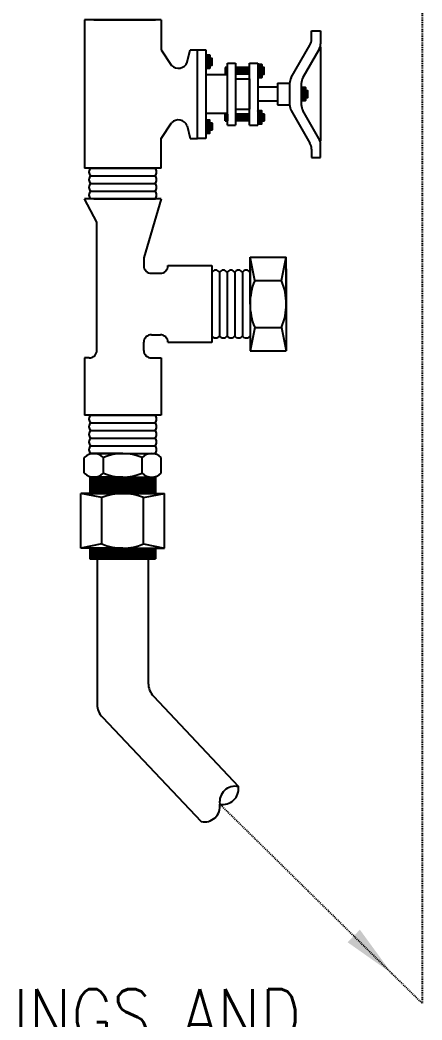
# Model space of a CAD drawing. Header units: inches. Extents: x 10198 to 13598, y 8611 to 9216.
# Drawn here: x 12513.8 to 12559, y 8807.9 to 8920.1 of the extents above; entities that cross this region are included whole.
import ezdxf

# ---------------------------------------------------------------- set-up
doc = ezdxf.new("R2010")
doc.units = ezdxf.units.IN
doc.header["$LTSCALE"] = 0.1
doc.header["$MEASUREMENT"] = 0
doc.linetypes.add('CENTER2', pattern=[1.125, 0.75, -0.125, 0.125, -0.125])
for name, color, linetype in [('DT-LTSO', 52, 'Continuous'), ('E-POWR-IDEN', 71, 'Continuous'), ('E-POWR-IDEN @ 48', 71, 'Continuous')]:
    doc.layers.add(name, color=color, linetype=linetype)
doc.styles.add('RomanS', font='romans.shx', dxfattribs={"width": 0.85})
doc.dimstyles.new('FH_Arrow_Leader', dxfattribs={"dimscale": 96, "dimtxt": 0.09375, "dimasz": 0.125, "dimexe": 0.0625, "dimexo": 0.0625, "dimgap": 0.09, "dimtad": 0, "dimtih": 1, "dimtoh": 1, "dimdec": 4, "dimzin": 0, "dimdsep": 46, "dimlunit": 4, "dimtxsty": 'RomanS', "dimcen": 0.09, "dimadec": 0, "dimazin": 0, "dimtfac": 1, "dimtdec": 4, "dimtofl": 0, "dimtmove": 0, "dimatfit": 3, "dimfxl": 1, "dimtolj": 1, "dimtzin": 0, "dimarcsym": 0})
pattern_1 = [(135, (-1566.33524, 9438.08902), (0.0942861661, 0.0942861661), [])]
pattern_2 = [(135, (1109.84596, 9338.27597), (0.0764055715, 0.0764055715), [])]
pattern_3 = [(135, (1104.95013, 9340.88683), (0.0764055715, 0.0764055715), [])]
pattern_4 = [(225, (1104.95013, 8482.6428), (0.0764055715, -0.0764055715), [])]
pattern_5 = [(135, (1099.11401, 9341.90999), (0.0764055715, 0.0764055715), [])]
pattern_6 = [(225, (1099.11401, 8481.61964), (0.0764055715, -0.0764055715), [])]

msp = doc.modelspace()

# ---------------------------------------------------------------- hatches: boundary and pattern name
at = {"layer": 'DT-LTSO'}
h = msp.add_hatch(dxfattribs=at)
h.set_pattern_fill('ANSI31', color=256, scale=0.86443, style=0)
h.set_pattern_definition(pattern_5)
h.paths.add_polyline_path([(12534.70434, 8916.12581), (12535.17144, 8916.12581), (12535.17144, 8914.67186), (12534.70434, 8914.67186)])
h = msp.add_hatch(dxfattribs=at)
h.set_pattern_fill('ANSI31', color=256, scale=0.86443, style=0)
h.set_pattern_definition(pattern_5)
h.paths.add_polyline_path([(12535.17144, 8915.77631), (12535.42305, 8915.77631), (12535.42305, 8915.02136), (12535.17144, 8915.02136)])
h = msp.add_hatch(dxfattribs=at)
h.set_pattern_fill('ANSI31', color=256, scale=0.86443, style=0)
h.set_pattern_definition(pattern_3)
h.paths.add_polyline_path([(12540.54047, 8915.10265), (12541.00756, 8915.10265), (12541.00756, 8913.6487), (12540.54047, 8913.6487)])
h = msp.add_hatch(dxfattribs=at)
h.set_pattern_fill('ANSI31', color=256, scale=0.86443, style=0)
h.set_pattern_definition([(135, (1100.83717, 9340.88683), (0.0764055715, 0.0764055715), [])])
h.paths.add_polyline_path([(12536.8946, 8914.75315), (12537.14622, 8914.75315), (12537.14622, 8913.9982), (12536.8946, 8913.9982)])
h = msp.add_hatch(dxfattribs=at)
h.set_pattern_fill('ANSI31', color=256, scale=1.066726, style=0)
h.set_pattern_definition(pattern_1)
h.paths.add_polyline_path([(12538.05994, 8914.75315), (12539.62674, 8914.75315), (12539.62674, 8913.9982), (12538.05994, 8913.9982)])
h = msp.add_hatch(dxfattribs=at)
h.set_pattern_fill('ANSI31', color=256, scale=0.86443, style=0)
h.set_pattern_definition(pattern_3)
h.paths.add_polyline_path([(12541.00756, 8914.75315), (12541.25917, 8914.75315), (12541.25917, 8913.9982), (12541.00756, 8913.9982)])
h = msp.add_hatch(dxfattribs=at)
h.set_pattern_fill('ANSI31', color=256, scale=0.86443, style=0)
h.set_pattern_definition(pattern_2)
h.paths.add_polyline_path([(12545.4363, 8912.49179), (12545.90339, 8912.49179), (12545.90339, 8911.03784), (12545.4363, 8911.03784)])
h = msp.add_hatch(dxfattribs=at)
h.set_pattern_fill('ANSI31', color=256, scale=0.86443, style=0)
h.set_pattern_definition(pattern_2)
h.paths.add_polyline_path([(12545.90339, 8912.14229), (12546.155, 8912.14229), (12546.155, 8911.38734), (12545.90339, 8911.38734)])
h = msp.add_hatch(dxfattribs=at)
h.set_pattern_fill('ANSI31', color=256, scale=0.86443, style=0)
h.set_pattern_definition([(225, (1100.83717, 8482.6428), (0.0764055715, -0.0764055715), [])])
h.paths.add_polyline_path([(12536.8946, 8908.77648), (12537.14622, 8908.77648), (12537.14622, 8909.53143), (12536.8946, 8909.53143)])
h = msp.add_hatch(dxfattribs=at)
h.set_pattern_fill('ANSI31', color=256, scale=1.066726, style=0)
h.set_pattern_definition([(135, (-1566.33524, 9432.8673), (0.0942861661, 0.0942861661), [])])
h.paths.add_polyline_path([(12538.05994, 8909.53143), (12539.62674, 8909.53143), (12539.62674, 8908.77648), (12538.05994, 8908.77648)])
h = msp.add_hatch(dxfattribs=at)
h.set_pattern_fill('ANSI31', color=256, scale=0.86443, style=0)
h.set_pattern_definition(pattern_4)
h.paths.add_polyline_path([(12540.54047, 8908.42698), (12541.00756, 8908.42698), (12541.00756, 8909.88093), (12540.54047, 8909.88093)])
h = msp.add_hatch(dxfattribs=at)
h.set_pattern_fill('ANSI31', color=256, scale=0.86443, style=0)
h.set_pattern_definition(pattern_4)
h.paths.add_polyline_path([(12541.00756, 8908.77648), (12541.25917, 8908.77648), (12541.25917, 8909.53143), (12541.00756, 8909.53143)])
h = msp.add_hatch(dxfattribs=at)
h.set_pattern_fill('ANSI31', color=256, scale=0.86443, style=0)
h.set_pattern_definition(pattern_6)
h.paths.add_polyline_path([(12534.70434, 8907.40382), (12535.17144, 8907.40382), (12535.17144, 8908.85777), (12534.70434, 8908.85777)])
h = msp.add_hatch(dxfattribs=at)
h.set_pattern_fill('ANSI31', color=256, scale=0.86443, style=0)
h.set_pattern_definition(pattern_6)
h.paths.add_polyline_path([(12535.17144, 8907.75332), (12535.42305, 8907.75332), (12535.42305, 8908.50827), (12535.17144, 8908.50827)])
h = msp.add_hatch(dxfattribs=at)
h.set_pattern_fill('ANSI31', color=256, scale=1.066726, style=0)
h.set_pattern_definition(pattern_1)
h.paths.add_polyline_path([(12521.70469, 8868.80861), (12525.38883, 8868.80861), (12528.95034, 8868.80861), (12529.07297, 8868.80861), (12529.07297, 8866.96165), (12525.38883, 8866.96165), (12521.70469, 8866.96165)])
h = msp.add_hatch(dxfattribs=at)
h.set_pattern_fill('ANSI31', color=256, scale=1.066726, style=0)
h.set_pattern_definition(pattern_1)
h.paths.add_polyline_path([(12521.70469, 8860.83243), (12525.38883, 8860.83243), (12529.07297, 8860.83243), (12529.07297, 8859.61264), (12521.70469, 8859.61264)])

# ---------------------------------------------------------------- linework, layer by layer
for p, q in [((12529.68987, 8920.08208), (12521.08779, 8920.08208)), ((12521.08779, 8920.08208), (12521.08779, 8903.44755)), ((12525.38883, 8920.08208), (12521.70469, 8920.08208)), ((12525.38883, 8920.08208), (12521.70469, 8920.08208)), ((12522.14406, 8920.08208), (12528.6336, 8920.08208)), ((12523.37141, 8920.08208), (12527.40625, 8920.08208)), ((12523.37141, 8920.08208), (12527.40625, 8920.08208)), ((12525.38883, 8920.08208), (12529.07297, 8920.08208)), ((12525.38883, 8920.08208), (12529.07297, 8920.08208)), ((12529.68987, 8920.08208), (12529.68987, 8916.74839)), ((12546.58804, 8917.92737), (12546.58804, 8918.86603)), ((12546.58804, 8918.86603), (12547.60001, 8918.86603)), ((12547.60001, 8918.86603), (12547.60001, 8917.41573)), ((12529.68987, 8916.74839), (12530.87617, 8914.9782)), ((12532.6208, 8915.33609), (12532.95238, 8916.74839)), ((12532.95238, 8916.74839), (12533.79062, 8916.74839)), ((12533.79062, 8906.78124), (12533.79062, 8916.74839)), ((12533.79062, 8916.74839), (12534.70434, 8916.74839)), ((12534.70434, 8916.74839), (12534.70434, 8906.78124)), ((12544.31018, 8913.61951), (12546.40679, 8917.25094)), ((12547.41876, 8916.7393), (12545.61755, 8913.61951)), ((12547.60001, 8917.05323), (12547.60001, 8906.4764)), ((12535.17144, 8916.12581), (12535.17144, 8914.67186)), ((12535.42305, 8915.02136), (12535.42305, 8915.77631)), ((12537.14622, 8908.27273), (12537.14622, 8915.2569)), ((12537.14622, 8915.2569), (12538.05994, 8915.2569)), ((12538.05994, 8915.2569), (12538.05994, 8908.27273)), ((12539.62674, 8908.27273), (12539.62674, 8915.2569)), ((12539.62674, 8915.2569), (12540.54047, 8915.2569)), ((12540.54047, 8915.2569), (12540.54047, 8908.27273)), ((12541.00756, 8915.10265), (12541.00756, 8913.6487)), ((12537.14622, 8913.91918), (12534.70434, 8913.91918)), ((12536.8946, 8914.75315), (12536.8946, 8913.9982)), ((12537.14622, 8913.9982), (12537.14622, 8914.75315)), ((12539.62674, 8914.75315), (12538.05994, 8914.75315)), ((12539.62674, 8913.9982), (12538.05994, 8913.9982)), ((12541.25917, 8913.9982), (12541.25917, 8914.75315)), ((12538.05994, 8913.4633), (12539.62674, 8913.4633)), ((12539.62674, 8913.4633), (12539.62674, 8910.06633)), ((12542.76587, 8912.97969), (12544.12893, 8912.97969)), ((12542.76587, 8912.97969), (12542.76587, 8910.54994)), ((12544.12893, 8912.94308), (12544.12893, 8910.58655)), ((12545.4363, 8912.94308), (12545.4363, 8910.58655)), ((12542.76587, 8912.54957), (12540.54047, 8912.54957)), ((12545.90339, 8912.49179), (12545.90339, 8911.03784)), ((12546.155, 8911.38734), (12546.155, 8912.14229)), ((12542.76587, 8910.98006), (12540.54047, 8910.98006)), ((12542.76587, 8910.54994), (12544.12893, 8910.54994)), ((12537.14622, 8909.61045), (12534.70434, 8909.61045)), ((12536.8946, 8908.77648), (12536.8946, 8909.53143)), ((12537.14622, 8909.53143), (12537.14622, 8908.77648)), ((12538.05994, 8910.06633), (12539.62674, 8910.06633)), ((12539.62674, 8909.53143), (12538.05994, 8909.53143)), ((12541.00756, 8908.42698), (12541.00756, 8909.88093)), ((12541.25917, 8909.53143), (12541.25917, 8908.77648)), ((12544.31018, 8909.91012), (12546.40679, 8906.27869)), ((12547.41876, 8906.79033), (12545.61755, 8909.91012)), ((12529.68987, 8906.78124), (12530.87617, 8908.55143)), ((12535.17144, 8907.40382), (12535.17144, 8908.85777)), ((12535.42305, 8908.50827), (12535.42305, 8907.75332)), ((12539.62674, 8908.77648), (12538.05994, 8908.77648)), ((12532.6208, 8908.19354), (12532.95238, 8906.78124)), ((12537.14622, 8908.27273), (12538.05994, 8908.27273)), ((12539.62674, 8908.27273), (12540.54047, 8908.27273)), ((12529.68987, 8903.44755), (12529.68987, 8906.78124)), ((12532.95238, 8906.78124), (12533.79062, 8906.78124)), ((12534.70434, 8906.78124), (12533.79062, 8906.78124)), ((12547.60001, 8904.6636), (12547.60001, 8906.1139)), ((12546.58804, 8905.60226), (12546.58804, 8904.6636)), ((12546.58804, 8904.6636), (12547.60001, 8904.6636)), ((12529.68987, 8903.44755), (12521.08779, 8903.44755)), ((12521.82732, 8903.44755), (12528.95034, 8903.44755)), ((12521.82732, 8903.44755), (12528.95034, 8903.44755)), ((12521.82732, 8903.44755), (12528.95034, 8903.44755)), ((12521.82732, 8902.58771), (12528.95034, 8902.58771)), ((12521.82732, 8902.58771), (12528.95034, 8902.58771)), ((12521.82732, 8902.58771), (12528.95034, 8902.58771)), ((12521.82732, 8901.72787), (12528.95034, 8901.72787)), ((12521.82732, 8901.72787), (12528.95034, 8901.72787)), ((12521.82732, 8901.72787), (12528.95034, 8901.72787)), ((12521.82732, 8900.86803), (12528.95034, 8900.86803)), ((12521.82732, 8900.86803), (12528.95034, 8900.86803)), ((12521.82732, 8900.86803), (12528.95034, 8900.86803)), ((12529.68987, 8900.00819), (12521.08779, 8900.00819)), ((12522.4869, 8897.39316), (12521.08779, 8900.00819)), ((12525.38883, 8900.00819), (12521.70469, 8900.00819)), ((12525.38883, 8900.00819), (12521.70469, 8900.00819)), ((12522.14406, 8900.00819), (12528.6336, 8900.00819)), ((12523.37141, 8900.00819), (12527.40625, 8900.00819)), ((12523.37141, 8900.00819), (12527.40625, 8900.00819)), ((12525.38883, 8900.00819), (12529.07297, 8900.00819)), ((12525.38883, 8900.00819), (12529.07297, 8900.00819)), ((12529.68987, 8900.00819), (12527.74504, 8893.40425)), ((12522.4869, 8883.91844), (12522.4869, 8897.39316)), ((12527.74504, 8893.40425), (12527.74504, 8892.51528)), ((12539.67947, 8893.47675), (12543.74175, 8893.47675)), ((12539.67947, 8888.21686), (12539.67947, 8893.47675)), ((12540.20546, 8890.8468), (12539.67947, 8893.47675)), ((12543.21576, 8890.8468), (12543.74175, 8893.47675)), ((12543.74175, 8888.21686), (12543.74175, 8893.47675)), ((12528.59842, 8891.66189), (12529.60893, 8891.66189)), ((12530.46231, 8892.51528), (12530.46231, 8892.53307)), ((12530.46231, 8892.53307), (12535.38026, 8892.53307)), ((12535.38026, 8892.53307), (12535.38026, 8883.90065)), ((12535.38026, 8891.77837), (12535.38026, 8884.65535)), ((12535.38026, 8891.77837), (12535.38026, 8884.65535)), ((12536.2401, 8891.77837), (12536.2401, 8884.65535)), ((12536.2401, 8891.77837), (12536.2401, 8884.65535)), ((12536.2401, 8891.77837), (12536.2401, 8884.65535)), ((12536.2401, 8891.77837), (12536.2401, 8884.65535)), ((12537.09994, 8891.77837), (12537.09994, 8884.65535)), ((12537.09994, 8891.77837), (12537.09994, 8884.65535)), ((12537.09994, 8891.77837), (12537.09994, 8884.65535)), ((12537.09994, 8891.77837), (12537.09994, 8884.65535)), ((12537.95979, 8891.77837), (12537.95979, 8884.65535)), ((12537.95979, 8891.77837), (12537.95979, 8884.65535)), ((12537.95979, 8891.77837), (12537.95979, 8884.65535)), ((12537.95979, 8891.77837), (12537.95979, 8884.65535)), ((12538.81963, 8891.77837), (12538.81963, 8884.65535)), ((12538.81963, 8891.77837), (12538.81963, 8884.65535)), ((12538.81963, 8891.77837), (12538.81963, 8884.65535)), ((12538.81963, 8891.77837), (12538.81963, 8884.65535)), ((12539.67947, 8888.21686), (12539.67947, 8892.19379)), ((12539.67947, 8892.16178), (12539.67947, 8884.27194)), ((12539.67947, 8891.77837), (12539.67947, 8884.65535)), ((12539.67947, 8891.77837), (12539.67947, 8884.65535)), ((12543.74175, 8892.16178), (12543.74175, 8884.27194)), ((12540.20546, 8890.8468), (12543.21576, 8890.8468)), ((12539.67947, 8888.21686), (12539.67947, 8882.95697)), ((12543.74175, 8888.21686), (12543.74175, 8882.95697)), ((12528.59842, 8884.77183), (12529.60893, 8884.77183)), ((12540.20546, 8885.58692), (12539.67947, 8882.95697)), ((12540.20546, 8885.58692), (12543.21576, 8885.58692)), ((12543.21576, 8885.58692), (12543.74175, 8882.95697)), ((12522.4869, 8883.01844), (12522.4869, 8883.91844)), ((12527.74504, 8883.01844), (12527.74504, 8883.91844)), ((12535.38026, 8883.90065), (12530.46231, 8883.90065)), ((12539.67947, 8882.95697), (12543.74175, 8882.95697)), ((12521.63351, 8882.16506), (12521.08779, 8882.16506)), ((12521.08779, 8882.16506), (12521.08779, 8875.74014)), ((12528.59842, 8882.16506), (12529.68987, 8882.16506)), ((12529.68987, 8882.16506), (12529.68987, 8875.74014)), ((12529.68987, 8875.74014), (12521.08779, 8875.74014)), ((12529.68987, 8875.74014), (12521.08779, 8875.74014)), ((12521.82732, 8875.74014), (12528.95034, 8875.74014)), ((12521.82732, 8875.74014), (12528.95034, 8875.74014)), ((12521.82732, 8875.74014), (12528.95034, 8875.74014)), ((12521.82732, 8874.8803), (12528.95034, 8874.8803)), ((12521.82732, 8874.8803), (12528.95034, 8874.8803)), ((12521.82732, 8874.8803), (12528.95034, 8874.8803)), ((12521.82732, 8874.02046), (12528.95034, 8874.02046)), ((12521.82732, 8874.02046), (12528.95034, 8874.02046)), ((12521.82732, 8874.02046), (12528.95034, 8874.02046)), ((12521.82732, 8873.16062), (12528.95034, 8873.16062)), ((12521.82732, 8873.16062), (12528.95034, 8873.16062)), ((12521.82732, 8873.16062), (12528.95034, 8873.16062)), ((12525.38883, 8871.44093), (12521.70469, 8871.44093)), ((12525.38883, 8871.44093), (12521.70469, 8871.44093)), ((12521.82732, 8872.30078), (12528.95034, 8872.30078)), ((12521.82732, 8872.30078), (12528.95034, 8872.30078)), ((12521.82732, 8872.30078), (12528.95034, 8872.30078)), ((12521.82732, 8871.44093), (12528.95034, 8871.44093)), ((12522.14406, 8872.30078), (12528.6336, 8872.30078)), ((12522.14406, 8871.44093), (12528.6336, 8871.44093)), ((12523.37141, 8872.30078), (12527.40625, 8872.30078)), ((12523.37141, 8872.30078), (12527.40625, 8872.30078)), ((12523.37141, 8871.44093), (12527.40625, 8871.44093)), ((12523.37141, 8871.44093), (12527.40625, 8871.44093)), ((12523.37141, 8871.44093), (12527.40625, 8871.44093)), ((12523.37141, 8871.44093), (12527.40625, 8871.44093)), ((12525.38883, 8871.44093), (12529.07297, 8871.44093)), ((12525.38883, 8871.44093), (12529.07297, 8871.44093)), ((12521.06247, 8869.24125), (12521.06247, 8871.0083)), ((12523.22565, 8869.24125), (12523.22565, 8871.0083)), ((12527.55201, 8869.24125), (12527.55201, 8871.0083)), ((12529.71519, 8869.24125), (12529.71519, 8871.0083)), ((12525.38883, 8868.80861), (12521.70469, 8868.80861)), ((12521.70469, 8868.80861), (12521.70469, 8866.96165)), ((12521.82732, 8868.80861), (12528.95034, 8868.80861)), ((12522.14406, 8868.80861), (12528.6336, 8868.80861)), ((12525.38883, 8868.80861), (12529.07297, 8868.80861)), ((12529.07297, 8868.80861), (12529.07297, 8866.96165)), ((12520.69875, 8860.83243), (12520.69875, 8866.96165)), ((12525.38883, 8866.96165), (12520.69875, 8866.96165)), ((12523.04379, 8866.49265), (12520.69875, 8866.96165)), ((12521.87127, 8866.96165), (12528.90639, 8866.96165)), ((12525.38883, 8866.96165), (12530.07892, 8866.96165)), ((12527.73387, 8866.49265), (12530.07892, 8866.96165)), ((12530.07892, 8860.83243), (12530.07892, 8866.96165)), ((12523.04379, 8861.30144), (12523.04379, 8866.49265)), ((12527.73387, 8861.30144), (12527.73387, 8866.49265)), ((12523.04379, 8861.30144), (12520.69875, 8860.83243)), ((12527.73387, 8861.30144), (12530.07892, 8860.83243)), ((12525.38883, 8860.83243), (12520.69875, 8860.83243)), ((12521.70469, 8860.83243), (12521.70469, 8859.61264)), ((12525.38883, 8860.83243), (12521.84272, 8860.83243)), ((12521.87127, 8860.83243), (12528.90639, 8860.83243)), ((12522.21314, 8860.83243), (12528.56452, 8860.83243)), ((12522.21314, 8860.83243), (12528.56452, 8860.83243)), ((12525.38883, 8860.83243), (12530.07892, 8860.83243)), ((12529.07297, 8860.83243), (12529.07297, 8859.61264)), ((12521.70469, 8859.61264), (12529.07297, 8859.61264)), ((12522.52266, 8859.61264), (12522.52266, 8843.31644)), ((12528.255, 8859.61264), (12528.255, 8845.68191)), ((12528.83354, 8844.22114), (12538.37189, 8834.06806)), ((12523.10711, 8841.84939), (12534.194, 8830.14313))]:
    msp.add_line(p, q, dxfattribs=at)
for points in [[(12534.70434, 8916.12581), (12535.17144, 8916.12581), (12535.17144, 8916.12581), (12534.70434, 8916.12581)], [(12535.17144, 8915.77631), (12535.42305, 8915.77631), (12535.42305, 8915.77631), (12535.17144, 8915.77631)], [(12540.54047, 8915.10265), (12541.00756, 8915.10265), (12541.00756, 8915.10265), (12540.54047, 8915.10265)], [(12534.70434, 8914.67186), (12535.17144, 8914.67186), (12535.17144, 8914.67186), (12534.70434, 8914.67186)], [(12535.17144, 8915.02136), (12535.42305, 8915.02136), (12535.42305, 8915.02136), (12535.17144, 8915.02136)], [(12536.8946, 8914.75315), (12537.14622, 8914.75315), (12537.14622, 8914.75315), (12536.8946, 8914.75315)], [(12536.8946, 8913.9982), (12537.14622, 8913.9982), (12537.14622, 8913.9982), (12536.8946, 8913.9982)], [(12541.00756, 8914.75315), (12541.25917, 8914.75315), (12541.25917, 8914.75315), (12541.00756, 8914.75315)], [(12541.00756, 8913.9982), (12541.25917, 8913.9982), (12541.25917, 8913.9982), (12541.00756, 8913.9982)], [(12540.54047, 8913.6487), (12541.00756, 8913.6487), (12541.00756, 8913.6487), (12540.54047, 8913.6487)], [(12545.4363, 8912.49179), (12545.90339, 8912.49179), (12545.90339, 8912.49179), (12545.4363, 8912.49179)], [(12545.90339, 8912.14229), (12546.155, 8912.14229), (12546.155, 8912.14229), (12545.90339, 8912.14229)], [(12545.4363, 8911.03784), (12545.90339, 8911.03784), (12545.90339, 8911.03784), (12545.4363, 8911.03784)], [(12545.90339, 8911.38734), (12546.155, 8911.38734), (12546.155, 8911.38734), (12545.90339, 8911.38734)], [(12536.8946, 8909.53143), (12537.14622, 8909.53143), (12537.14622, 8909.53143), (12536.8946, 8909.53143)], [(12540.54047, 8909.88093), (12541.00756, 8909.88093), (12541.00756, 8909.88093), (12540.54047, 8909.88093)], [(12541.00756, 8909.53143), (12541.25917, 8909.53143), (12541.25917, 8909.53143), (12541.00756, 8909.53143)], [(12534.70434, 8908.85777), (12535.17144, 8908.85777), (12535.17144, 8908.85777), (12534.70434, 8908.85777)], [(12535.17144, 8908.50827), (12535.42305, 8908.50827), (12535.42305, 8908.50827), (12535.17144, 8908.50827)], [(12536.8946, 8908.77648), (12537.14622, 8908.77648), (12537.14622, 8908.77648), (12536.8946, 8908.77648)], [(12540.54047, 8908.42698), (12541.00756, 8908.42698), (12541.00756, 8908.42698), (12540.54047, 8908.42698)], [(12541.00756, 8908.77648), (12541.25917, 8908.77648), (12541.25917, 8908.77648), (12541.00756, 8908.77648)], [(12534.70434, 8907.40382), (12535.17144, 8907.40382), (12535.17144, 8907.40382), (12534.70434, 8907.40382)], [(12535.17144, 8907.75332), (12535.42305, 8907.75332), (12535.42305, 8907.75332), (12535.17144, 8907.75332)]]:
    msp.add_lwpolyline(points, close=True, dxfattribs=at)
for centre, radius, start, end in [((12545.23517, 8917.92737), 1.35287, 330, 0), ((12546.24714, 8917.41573), 1.35287, 330, 0), ((12531.63046, 8915.73249), 1.06673, 225.0000002, 338.185656), ((12545.4818, 8912.94308), 1.35287, 150, 180), ((12546.78917, 8912.94308), 1.35287, 150, 180), ((12545.4818, 8910.58655), 1.35287, 180, 210), ((12546.78917, 8910.58655), 1.35287, 180, 210), ((12531.63046, 8907.79714), 1.06673, 21.814344, 134.9999998), ((12545.23517, 8905.60226), 1.35287, 0, 30), ((12546.24714, 8906.1139), 1.35287, 0, 30), ((12522.08299, 8903.01763), 0.5002, 120.7391892, 239.2608108), ((12528.69468, 8903.01763), 0.5002, 300.7391892, 59.2608108), ((12522.08299, 8902.15779), 0.5002, 120.7391892, 239.2608108), ((12522.08299, 8901.29795), 0.5002, 120.7391892, 239.2608108), ((12528.69468, 8902.15779), 0.5002, 300.7391892, 59.2608108), ((12528.69468, 8901.29795), 0.5002, 300.7391892, 59.2608108), ((12522.08299, 8900.43811), 0.5002, 120.7391892, 239.2608108), ((12528.69468, 8900.43811), 0.5002, 300.7391892, 59.2608108), ((12528.59842, 8892.51528), 0.85338, 180, 270), ((12529.60893, 8892.51528), 0.85338, 270, 0), ((12535.81018, 8891.5227), 0.5002, 30.7391892, 149.2608108), ((12536.67002, 8891.5227), 0.5002, 30.7391892, 149.2608108), ((12537.52987, 8891.5227), 0.5002, 30.7391892, 149.2608108), ((12538.38971, 8891.5227), 0.5002, 30.7391892, 149.2608108), ((12539.24955, 8891.5227), 0.5002, 30.7391892, 149.2608108), ((12546.51732, 8888.21686), 6.83786, 157.3801351, 202.6198649), ((12536.9039, 8888.21686), 6.83786, 337.3801351, 22.6198649), ((12528.59842, 8883.91844), 0.85338, 90, 180), ((12529.60893, 8883.91844), 0.85338, 0, 90), ((12535.81018, 8884.91102), 0.5002, 210.7391892, 329.2608108), ((12536.67002, 8884.91102), 0.5002, 210.7391892, 329.2608108), ((12537.52987, 8884.91102), 0.5002, 210.7391892, 329.2608108), ((12538.38971, 8884.91102), 0.5002, 210.7391892, 329.2608108), ((12539.24955, 8884.91102), 0.5002, 210.7391892, 329.2608108), ((12521.63351, 8883.01844), 0.85338, 270, 0), ((12528.59842, 8883.01844), 0.85338, 180, 270), ((12522.08299, 8875.31022), 0.5002, 120.7391892, 239.2608108), ((12522.08299, 8874.45038), 0.5002, 120.7391892, 239.2608108), ((12528.69468, 8875.31022), 0.5002, 300.7391892, 59.2608108), ((12528.69468, 8874.45038), 0.5002, 300.7391892, 59.2608108), ((12522.08299, 8873.59054), 0.5002, 120.7391892, 239.2608108), ((12528.69468, 8873.59054), 0.5002, 300.7391892, 59.2608108), ((12522.08299, 8872.7307), 0.5002, 120.7391892, 239.2608108), ((12528.69468, 8872.7307), 0.5002, 300.7391892, 59.2608108), ((12522.14406, 8869.87263), 1.56831, 46.3971811, 133.6028189), ((12522.08299, 8871.87085), 0.5002, 120.7391892, 239.2608108), ((12525.38883, 8865.81667), 5.62427, 67.380135, 112.619865), ((12528.6336, 8869.87263), 1.56831, 46.3971811, 133.6028189), ((12528.69468, 8871.87085), 0.5002, 300.7391892, 59.2608108), ((12522.14406, 8870.37691), 1.56831, 226.3971811, 313.6028189), ((12525.38883, 8874.43288), 5.62427, 247.380135, 292.619865), ((12528.6336, 8870.37691), 1.56831, 226.3971811, 313.6028189), ((12525.38883, 8860.86454), 6.09711, 67.380135, 112.619865), ((12525.38883, 8866.92954), 6.09711, 247.380135, 292.619865), ((12530.38846, 8845.68191), 2.13345, 180, 223.2118969), ((12524.65611, 8843.31644), 2.13345, 180, 223.4434533), ((12538.01275, 8832.35732), 1.74803, 78.1441552, 188.2796385), ((12536.64208, 8833.81634), 1.74803, 258.1441552, 8.2796385), ((12534.55313, 8831.85387), 1.74803, 258.1441552, 8.2796385)]:
    msp.add_arc(centre, radius, start, end, dxfattribs=at)
at = {"layer": 'E-POWR-IDEN', "linetype": 'CENTER2'}
for p in [(12558.99266, 8950.24996), (12555.60448, 8813.1059)]:
    msp.add_line(p, (12558.99266, 8809.77416), dxfattribs=at)

# ---------------------------------------------------------------- texts
at = {"layer": 'E-POWR-IDEN @ 48', "insert": (12490.33588, 8811.36414), "char_height": 6, "width": 77.3543513, "attachment_point": 1, "style": 'RomanS'}
msp.add_mtext('HI FITTINGS AND TUBING NOT SHOWN FOR CLARITY', dxfattribs=at)

# ---------------------------------------------------------------- leaders
at = {"layer": 'E-POWR-IDEN @ 48', "linetype": 'CENTER2'}
msp.add_leader([(12555.60448, 8813.1059), (12536.28294, 8832.1056)], dimstyle='FH_Arrow_Leader', override={"dimscale": 48, "dimgap": 0.09, "dimtad": 0}, dxfattribs=at)

doc.saveas('drawing.dxf')
